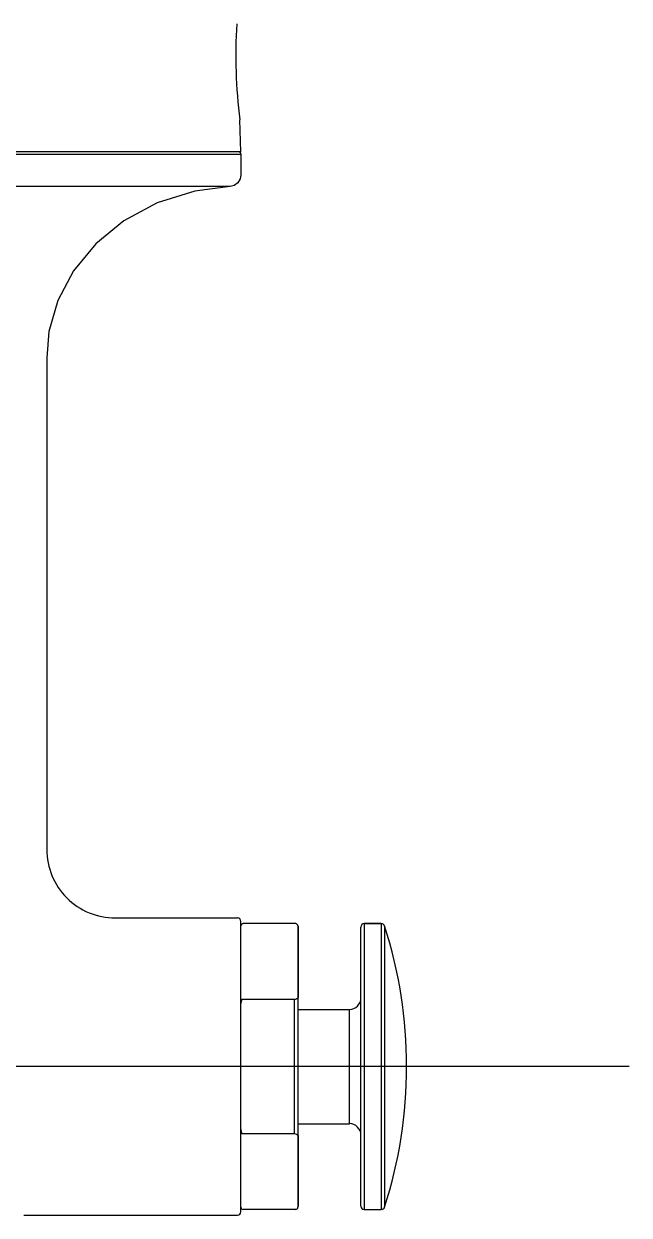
# Model space of a CAD drawing. Header units: millimetres. Extents: x 0 to 5600, y -67 to 2530.
# Drawn here: x 5250.5 to 5304.9, y 885.4 to 992.4 of the extents above; entities that cross this region are included whole.
import ezdxf
from ezdxf.lldxf.tags import DXFTag

# ---------------------------------------------------------------- set-up
doc = ezdxf.new("R2010")
doc.units = ezdxf.units.MM
doc.layers.add('내부선 및 부속', color=4, linetype='Continuous')
doc.layers.add('중심선', color=1, linetype='DASHED')
tags = doc.linetypes.add('DASHDOT', pattern=[70, 31, -13, 13, -13]).pattern_tags.tags
tags[10:11] = [DXFTag(74, 4), DXFTag(75, 0), DXFTag(340, '0'), DXFTag(46, 0.0), DXFTag(50, 0.0), DXFTag(44, 0.0), DXFTag(45, 0.0)]
tags[8:9] = [DXFTag(74, 4), DXFTag(75, 0), DXFTag(340, '0'), DXFTag(46, 0.0), DXFTag(50, 0.0), DXFTag(44, 0.0), DXFTag(45, 0.0)]
tags[6:7] = [DXFTag(74, 4), DXFTag(75, 0), DXFTag(340, '0'), DXFTag(46, 0.0), DXFTag(50, 0.0), DXFTag(44, 0.0), DXFTag(45, 0.0)]
tags[4:5] = [DXFTag(74, 4), DXFTag(75, 0), DXFTag(340, '0'), DXFTag(46, 0.0), DXFTag(50, 0.0), DXFTag(44, 0.0), DXFTag(45, 0.0)]
tags = doc.linetypes.add('DASHED', pattern=[25.72, 12.86, -12.86]).pattern_tags.tags
tags[6:7] = [DXFTag(74, 4), DXFTag(75, 0), DXFTag(340, '0'), DXFTag(46, 0.0), DXFTag(50, 0.0), DXFTag(44, 0.0), DXFTag(45, 0.0)]
tags[4:5] = [DXFTag(74, 4), DXFTag(75, 0), DXFTag(340, '0'), DXFTag(46, 0.0), DXFTag(50, 0.0), DXFTag(44, 0.0), DXFTag(45, 0.0)]

msp = doc.modelspace()

# ---------------------------------------------------------------- linework, layer by layer
at = {"layer": '내부선 및 부속', "linetype": 'Continuous'}
for p, q in [((5269.98, 980.91), (5269.89, 983.79)), ((5269.98, 980.91), (5177.59, 980.91)), ((5177.59, 980.71), (5269.98, 980.71)), ((5269.98, 980.71), (5269.98, 978.83)), ((5266.09, 977.81), (5246.42, 977.81)), ((5269, 977.81), (5266.09, 977.81)), ((5269.37, 977.9), (5269, 977.81)), ((5252.53, 962.43), (5252.53, 918.29)), ((5252.53, 962.43), (5252.53, 962.43)), ((5252.53, 962.43), (5252.53, 962.43)), ((5258.69, 912.13), (5269.67, 912.13)), ((5258.69, 912.13), (5269.67, 912.13)), ((5269.98, 885.75), (5269.98, 911.82)), ((5274.9, 911.62), (5270.18, 911.62)), ((5275.11, 886.16), (5275.11, 911.41)), ((5275.11, 911.4), (5275.11, 905.01)), ((5281.06, 911.62), (5281.06, 885.96)), ((5281.06, 911.62), (5282.59, 911.62)), ((5282.59, 911.62), (5281.06, 911.62)), ((5282.59, 911.62), (5282.59, 885.96)), ((5282.88, 911.41), (5282.88, 886.17)), ((5280.76, 886.26), (5280.76, 911.31)), ((5274.8, 904.8), (5270.07, 904.8)), ((5274.86, 904.82), (5274.8, 904.8)), ((5274.8, 892.77), (5274.8, 904.8)), ((5274.95, 904.85), (5274.86, 904.82)), ((5275.11, 903.92), (5279.73, 903.92)), ((5279.73, 893.65), (5279.73, 903.92)), ((5275.11, 893.65), (5279.73, 893.65)), ((5270.07, 892.77), (5274.8, 892.77)), ((5274.8, 892.77), (5274.95, 892.72)), ((5275.11, 892.56), (5275.11, 886.21)), ((5274.9, 885.96), (5270.18, 885.96)), ((5281.06, 885.96), (5282.59, 885.96)), ((5250.47, 885.44), (5269.67, 885.44)), ((5250.47, 885.44), (5269.67, 885.44))]:
    msp.add_line(p, q, dxfattribs=at)
at = {"layer": '내부선 및 부속', "linetype": 'Continuous', "flags": 128}
for points in [[(5269.98, 978.83), (5269.92, 978.48), (5269.7, 978.13), (5269.37, 977.9)], [(5269, 977.81), (5265.84, 977.39), (5262.46, 976.33), (5259.46, 974.72), (5256.93, 972.65), (5254.93, 970.23), (5253.53, 967.57), (5252.73, 964.79), (5252.53, 962.43)], [(5275.11, 905.01), (5275.11, 905.01), (5275.11, 905.01), (5275.11, 905.01), (5275.11, 905.01), (5275.11, 905.01), (5275.11, 905), (5275.11, 905), (5275.11, 905), (5275.11, 905), (5275.11, 905), (5275.11, 905), (5275.11, 904.99), (5275.11, 904.99), (5275.11, 904.99), (5275.11, 904.99), (5275.11, 904.99), (5275.11, 904.99), (5275.11, 904.99), (5275.11, 904.98), (5275.11, 904.98), (5275.11, 904.98), (5275.1, 904.98), (5275.1, 904.98), (5275.1, 904.98), (5275.1, 904.98), (5275.1, 904.97), (5275.1, 904.97), (5275.1, 904.97), (5275.1, 904.97), (5275.1, 904.97), (5275.1, 904.97), (5275.1, 904.97), (5275.1, 904.96), (5275.1, 904.96), (5275.1, 904.96), (5275.1, 904.96), (5275.1, 904.96), (5275.09, 904.96), (5275.09, 904.96), (5275.09, 904.96), (5275.09, 904.95), (5275.09, 904.95), (5275.09, 904.95), (5275.09, 904.95), (5275.09, 904.95), (5275.09, 904.95), (5275.09, 904.95), (5275.09, 904.94), (5275.09, 904.94), (5275.09, 904.94), (5275.08, 904.94), (5275.08, 904.94), (5275.08, 904.94), (5275.08, 904.94), (5275.08, 904.94), (5275.08, 904.93), (5275.08, 904.93), (5275.08, 904.93), (5275.08, 904.93), (5275.08, 904.93), (5275.07, 904.93), (5275.07, 904.93), (5275.07, 904.93), (5275.07, 904.93), (5275.07, 904.92), (5275.07, 904.92), (5275.07, 904.92), (5275.07, 904.92), (5275.07, 904.92), (5275.07, 904.92), (5275.06, 904.92), (5275.06, 904.92), (5275.06, 904.92), (5275.06, 904.91), (5275.06, 904.91), (5275.06, 904.91), (5275.06, 904.91), (5275.06, 904.91), (5275.06, 904.91), (5275.05, 904.91), (5275.05, 904.91), (5275.05, 904.91), (5275.05, 904.91), (5275.05, 904.9), (5275.05, 904.9), (5275.05, 904.9), (5275.05, 904.9), (5275.04, 904.9), (5275.04, 904.9), (5275.04, 904.9), (5275.04, 904.9), (5275.04, 904.9), (5275.04, 904.9), (5275.04, 904.9), (5275.04, 904.89), (5275.03, 904.89), (5275.03, 904.89), (5275.03, 904.89), (5275.03, 904.89), (5275.03, 904.89), (5275.03, 904.89), (5275.03, 904.89), (5275.03, 904.89), (5275.03, 904.89), (5275.02, 904.89), (5275.02, 904.89), (5275.02, 904.89), (5275.02, 904.89), (5275.02, 904.88), (5275.02, 904.88), (5275.02, 904.88), (5275.02, 904.88), (5275.01, 904.88), (5275.01, 904.88), (5275.01, 904.88), (5275.01, 904.88), (5275.01, 904.88), (5275.01, 904.88), (5275.01, 904.88), (5275.01, 904.88), (5275, 904.88), (5275, 904.88), (5275, 904.87), (5275, 904.87), (5275, 904.87), (5275, 904.87), (5275, 904.87), (5274.99, 904.87), (5274.99, 904.87), (5274.99, 904.87), (5274.99, 904.87), (5274.99, 904.87), (5274.99, 904.87), (5274.99, 904.87), (5274.98, 904.87), (5274.98, 904.87), (5274.98, 904.87), (5274.98, 904.86), (5274.98, 904.86), (5274.98, 904.86), (5274.98, 904.86), (5274.98, 904.86), (5274.97, 904.86), (5274.97, 904.86), (5274.97, 904.86), (5274.97, 904.86), (5274.97, 904.86), (5274.97, 904.86), (5274.97, 904.86), (5274.96, 904.86), (5274.96, 904.86), (5274.96, 904.86), (5274.96, 904.86), (5274.96, 904.86), (5274.96, 904.86), (5274.96, 904.85), (5274.95, 904.85), (5274.95, 904.85), (5274.95, 904.85), (5274.95, 904.85), (5274.95, 904.85)], [(5270.07, 904.8), (5270.06, 904.8), (5270.06, 904.8), (5270.06, 904.8), (5270.06, 904.8), (5270.06, 904.79), (5270.06, 904.79), (5270.06, 904.79), (5270.06, 904.79), (5270.05, 904.79), (5270.05, 904.78), (5270.05, 904.78), (5270.05, 904.78), (5270.05, 904.78), (5270.05, 904.77), (5270.05, 904.77), (5270.05, 904.77), (5270.04, 904.77), (5270.04, 904.77), (5270.04, 904.76), (5270.04, 904.76), (5270.04, 904.76), (5270.04, 904.76), (5270.04, 904.76), (5270.04, 904.75), (5270.04, 904.75), (5270.04, 904.75), (5270.03, 904.75), (5270.03, 904.74), (5270.03, 904.74), (5270.03, 904.74), (5270.03, 904.74), (5270.03, 904.74), (5270.03, 904.73), (5270.03, 904.73), (5270.03, 904.73), (5270.03, 904.73), (5270.03, 904.72), (5270.02, 904.72), (5270.02, 904.72), (5270.02, 904.72), (5270.02, 904.72), (5270.02, 904.71), (5270.02, 904.71), (5270.02, 904.71), (5270.02, 904.71), (5270.02, 904.7), (5270.02, 904.7), (5270.02, 904.7), (5270.02, 904.7), (5270.01, 904.7), (5270.01, 904.69), (5270.01, 904.69), (5270.01, 904.69), (5270.01, 904.69), (5270.01, 904.68), (5270.01, 904.68), (5270.01, 904.68), (5270.01, 904.68), (5270.01, 904.67), (5270.01, 904.67), (5270.01, 904.67), (5270.01, 904.67), (5270.01, 904.67), (5270, 904.66), (5270, 904.66), (5270, 904.66), (5270, 904.66), (5270, 904.65), (5270, 904.65), (5270, 904.65), (5270, 904.65), (5270, 904.64), (5270, 904.64), (5270, 904.64), (5270, 904.64), (5270, 904.63), (5270, 904.63), (5270, 904.63), (5270, 904.63), (5270, 904.63), (5270, 904.62), (5269.99, 904.62), (5269.99, 904.62), (5269.99, 904.62), (5269.99, 904.61), (5269.99, 904.61), (5269.99, 904.61), (5269.99, 904.61), (5269.99, 904.6), (5269.99, 904.6), (5269.99, 904.6), (5269.99, 904.6), (5269.99, 904.59), (5269.99, 904.59), (5269.99, 904.59), (5269.99, 904.59), (5269.99, 904.59), (5269.99, 904.58), (5269.99, 904.58), (5269.99, 904.58), (5269.99, 904.58), (5269.99, 904.58), (5269.99, 904.57), (5269.99, 904.57), (5269.99, 904.57), (5269.99, 904.57), (5269.99, 904.56), (5269.99, 904.56), (5269.98, 904.56), (5269.98, 904.56), (5269.98, 904.55), (5269.98, 904.55), (5269.98, 904.55), (5269.98, 904.55), (5269.98, 904.54), (5269.98, 904.54), (5269.98, 904.54), (5269.98, 904.54), (5269.98, 904.54), (5269.98, 904.53), (5269.98, 904.53), (5269.98, 904.53), (5269.98, 904.53), (5269.98, 904.52), (5269.98, 904.52), (5269.98, 904.52), (5269.98, 904.52), (5269.98, 904.51), (5269.98, 904.51), (5269.98, 904.51), (5269.98, 904.51), (5269.98, 904.5), (5269.98, 904.5), (5269.98, 904.5), (5269.98, 904.5), (5269.98, 904.49), (5269.98, 904.49), (5269.98, 904.49), (5269.98, 904.49), (5269.98, 904.48), (5269.98, 904.48), (5269.98, 904.48), (5269.98, 904.48), (5269.98, 904.48), (5269.98, 904.47), (5269.98, 904.47), (5269.98, 904.47), (5269.98, 904.47), (5269.98, 904.46), (5269.98, 904.46), (5269.98, 904.46), (5269.98, 904.46), (5269.98, 904.45), (5269.98, 904.45), (5269.98, 904.45), (5269.98, 904.45), (5269.98, 904.44), (5269.98, 904.44), (5269.98, 904.44), (5269.98, 904.44), (5269.98, 904.44)], [(5269.98, 893.14), (5269.98, 893.13), (5269.98, 893.13), (5269.98, 893.13), (5269.98, 893.13), (5269.98, 893.13), (5269.98, 893.12), (5269.98, 893.12), (5269.98, 893.12), (5269.98, 893.12), (5269.98, 893.11), (5269.98, 893.11), (5269.98, 893.11), (5269.98, 893.11), (5269.98, 893.1), (5269.98, 893.1), (5269.98, 893.1), (5269.98, 893.1), (5269.98, 893.09), (5269.98, 893.09), (5269.98, 893.09), (5269.98, 893.09), (5269.98, 893.08), (5269.98, 893.08), (5269.98, 893.08), (5269.98, 893.08), (5269.98, 893.07), (5269.98, 893.07), (5269.98, 893.07), (5269.98, 893.07), (5269.98, 893.07), (5269.98, 893.06), (5269.98, 893.06), (5269.98, 893.06), (5269.98, 893.06), (5269.98, 893.05), (5269.98, 893.05), (5269.98, 893.05), (5269.98, 893.05), (5269.98, 893.04), (5269.98, 893.04), (5269.98, 893.04), (5269.98, 893.04), (5269.98, 893.03), (5269.98, 893.03), (5269.98, 893.03), (5269.98, 893.03), (5269.98, 893.02), (5269.98, 893.02), (5269.98, 893.02), (5269.98, 893.02), (5269.98, 893.01), (5269.99, 893.01), (5269.99, 893.01), (5269.99, 893.01), (5269.99, 893.01), (5269.99, 893), (5269.99, 893), (5269.99, 893), (5269.99, 893), (5269.99, 892.99), (5269.99, 892.99), (5269.99, 892.99), (5269.99, 892.99), (5269.99, 892.98), (5269.99, 892.98), (5269.99, 892.98), (5269.99, 892.98), (5269.99, 892.97), (5269.99, 892.97), (5269.99, 892.97), (5269.99, 892.97), (5269.99, 892.96), (5269.99, 892.96), (5269.99, 892.96), (5269.99, 892.96), (5269.99, 892.96), (5269.99, 892.95), (5270, 892.95), (5270, 892.95), (5270, 892.95), (5270, 892.94), (5270, 892.94), (5270, 892.94), (5270, 892.94), (5270, 892.93), (5270, 892.93), (5270, 892.93), (5270, 892.93), (5270, 892.92), (5270, 892.92), (5270, 892.92), (5270, 892.92), (5270, 892.92), (5270, 892.91), (5270, 892.91), (5270.01, 892.91), (5270.01, 892.91), (5270.01, 892.9), (5270.01, 892.9), (5270.01, 892.9), (5270.01, 892.9), (5270.01, 892.9), (5270.01, 892.89), (5270.01, 892.89), (5270.01, 892.89), (5270.01, 892.89), (5270.01, 892.89), (5270.01, 892.88), (5270.01, 892.88), (5270.01, 892.88), (5270.02, 892.88), (5270.02, 892.87), (5270.02, 892.87), (5270.02, 892.87), (5270.02, 892.87), (5270.02, 892.87), (5270.02, 892.86), (5270.02, 892.86), (5270.02, 892.86), (5270.02, 892.86), (5270.02, 892.85), (5270.02, 892.85), (5270.03, 892.85), (5270.03, 892.85), (5270.03, 892.84), (5270.03, 892.84), (5270.03, 892.84), (5270.03, 892.84), (5270.03, 892.84), (5270.03, 892.83), (5270.03, 892.83), (5270.03, 892.83), (5270.03, 892.83), (5270.04, 892.82), (5270.04, 892.82), (5270.04, 892.82), (5270.04, 892.82), (5270.04, 892.82), (5270.04, 892.81), (5270.04, 892.81), (5270.04, 892.81), (5270.04, 892.81), (5270.04, 892.81), (5270.05, 892.8), (5270.05, 892.8), (5270.05, 892.8), (5270.05, 892.8), (5270.05, 892.79), (5270.05, 892.79), (5270.05, 892.79), (5270.05, 892.79), (5270.06, 892.79), (5270.06, 892.78), (5270.06, 892.78), (5270.06, 892.78), (5270.06, 892.78), (5270.06, 892.78), (5270.06, 892.77), (5270.06, 892.77), (5270.07, 892.77), (5270.07, 892.77)], [(5274.95, 892.72), (5274.95, 892.72), (5274.95, 892.72), (5274.95, 892.72), (5274.96, 892.72), (5274.96, 892.72), (5274.96, 892.72), (5274.96, 892.72), (5274.96, 892.72), (5274.96, 892.72), (5274.96, 892.72), (5274.97, 892.72), (5274.97, 892.72), (5274.97, 892.72), (5274.97, 892.71), (5274.97, 892.71), (5274.97, 892.71), (5274.97, 892.71), (5274.98, 892.71), (5274.98, 892.71), (5274.98, 892.71), (5274.98, 892.71), (5274.98, 892.71), (5274.98, 892.71), (5274.98, 892.71), (5274.98, 892.71), (5274.99, 892.71), (5274.99, 892.71), (5274.99, 892.71), (5274.99, 892.71), (5274.99, 892.71), (5274.99, 892.7), (5274.99, 892.7), (5275, 892.7), (5275, 892.7), (5275, 892.7), (5275, 892.7), (5275, 892.7), (5275, 892.7), (5275, 892.7), (5275, 892.7), (5275.01, 892.7), (5275.01, 892.7), (5275.01, 892.7), (5275.01, 892.7), (5275.01, 892.69), (5275.01, 892.69), (5275.01, 892.69), (5275.01, 892.69), (5275.02, 892.69), (5275.02, 892.69), (5275.02, 892.69), (5275.02, 892.69), (5275.02, 892.69), (5275.02, 892.69), (5275.02, 892.69), (5275.03, 892.69), (5275.03, 892.68), (5275.03, 892.68), (5275.03, 892.68), (5275.03, 892.68), (5275.03, 892.68), (5275.03, 892.68), (5275.03, 892.68), (5275.04, 892.68), (5275.04, 892.68), (5275.04, 892.68), (5275.04, 892.68), (5275.04, 892.67), (5275.04, 892.67), (5275.04, 892.67), (5275.04, 892.67), (5275.05, 892.67), (5275.05, 892.67), (5275.05, 892.67), (5275.05, 892.67), (5275.05, 892.67), (5275.05, 892.67), (5275.05, 892.66), (5275.05, 892.66), (5275.05, 892.66), (5275.06, 892.66), (5275.06, 892.66), (5275.06, 892.66), (5275.06, 892.66), (5275.06, 892.66), (5275.06, 892.66), (5275.06, 892.65), (5275.06, 892.65), (5275.07, 892.65), (5275.07, 892.65), (5275.07, 892.65), (5275.07, 892.65), (5275.07, 892.65), (5275.07, 892.65), (5275.07, 892.65), (5275.07, 892.64), (5275.07, 892.64), (5275.07, 892.64), (5275.08, 892.64), (5275.08, 892.64), (5275.08, 892.64), (5275.08, 892.64), (5275.08, 892.64), (5275.08, 892.64), (5275.08, 892.63), (5275.08, 892.63), (5275.08, 892.63), (5275.08, 892.63), (5275.08, 892.63), (5275.09, 892.63), (5275.09, 892.63), (5275.09, 892.63), (5275.09, 892.62), (5275.09, 892.62), (5275.09, 892.62), (5275.09, 892.62), (5275.09, 892.62), (5275.09, 892.62), (5275.09, 892.62), (5275.09, 892.62), (5275.09, 892.61), (5275.1, 892.61), (5275.1, 892.61), (5275.1, 892.61), (5275.1, 892.61), (5275.1, 892.61), (5275.1, 892.61), (5275.1, 892.6), (5275.1, 892.6), (5275.1, 892.6), (5275.1, 892.6), (5275.1, 892.6), (5275.1, 892.6), (5275.1, 892.6), (5275.1, 892.6), (5275.1, 892.59), (5275.1, 892.59), (5275.11, 892.59), (5275.11, 892.59), (5275.11, 892.59), (5275.11, 892.59), (5275.11, 892.59), (5275.11, 892.58), (5275.11, 892.58), (5275.11, 892.58), (5275.11, 892.58), (5275.11, 892.58), (5275.11, 892.58), (5275.11, 892.58), (5275.11, 892.57), (5275.11, 892.57), (5275.11, 892.57), (5275.11, 892.57), (5275.11, 892.57), (5275.11, 892.57), (5275.11, 892.57), (5275.11, 892.56), (5275.11, 892.56), (5275.11, 892.56), (5275.11, 892.56), (5275.11, 892.56)]]:
    msp.add_lwpolyline(points, dxfattribs=at)
at = {"layer": '내부선 및 부속', "linetype": 'Continuous'}
for centre, radius, start, end in [((5315.56, 989.55), 46.04, 176.4362, 187.1889), ((5269.77, 980.71), 0.205, 0, 90), ((5258.69, 918.29), 6.16, 179.9995, 270.0002), ((5269.67, 911.82), 0.308, 0, 90), ((5270.18, 911.41), 0.205, 90, 180), ((5274.9, 911.41), 0.205, 0, 90), ((5281.06, 911.31), 0.308, 90, 180), ((5282.59, 911.31), 0.308, 17.8678, 90), ((5243.74, 898.79), 41.13, 342.1322, 17.8678), ((5279.73, 904.95), 1.03, 270, 0), ((5279.73, 892.63), 1.03, 0, 90), ((5269.67, 885.75), 0.308, 270, 0), ((5270.18, 886.16), 0.205, 180, 270), ((5274.9, 886.16), 0.205, 270, 0), ((5281.06, 886.26), 0.308, 180, 270), ((5282.59, 886.26), 0.308, 270, 342.1322)]:
    msp.add_arc(centre, radius, start, end, dxfattribs=at)
at = {"layer": '중심선', "linetype": 'DASHDOT'}
msp.add_line((5304.86, 898.79), (5223.78, 898.79), dxfattribs=at)

doc.saveas('drawing.dxf')
